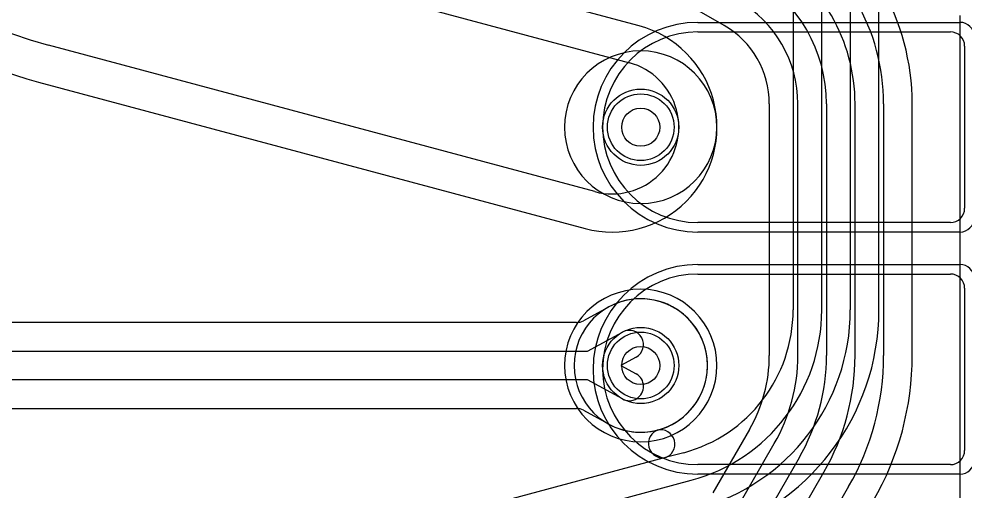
# Model space of a CAD drawing. Extents: x 0 to 20.5, y -6 to 27.
# Drawn here: x 13.037 to 18.002, y 14.792 to 17.268 of the extents above; entities that cross this region are included whole.
import ezdxf

# ---------------------------------------------------------------- set-up
doc = ezdxf.new("R2010")
doc.units = 0
for name, color, linetype in [('Hole', 1, 'CONTINUOUS'), ('L1', 3, 'CONTINUOUS'), ('L2', 3, 'CONTINUOUS'), ('L3', 3, 'CONTINUOUS'), ('L4', 3, 'CONTINUOUS'), ('MetalMask-A', 176, 'CONTINUOUS'), ('Resist-A', 2, 'CONTINUOUS'), ('Resist-B', 2, 'CONTINUOUS')]:
    doc.layers.add(name, color=color, linetype=linetype)

msp = doc.modelspace()

# ---------------------------------------------------------------- linework, layer by layer
at = {"layer": 'Hole'}
for centre in [(16.3, 16.7), (16.3, 15.45)]:
    msp.add_circle(centre, 0.1, dxfattribs=at)
at = {"layer": 'L1'}
for p, q in [((16.6, 17.2), (17.925, 17.2)), ((18, 17.125), (18, 16.275)), ((17.925, 16.2), (16.6, 16.2)), ((16.6, 15.93), (17.925, 15.93)), ((18, 15.855), (18, 15.005)), ((17.925, 14.93), (16.6, 14.93))]:
    msp.add_line(p, q, dxfattribs=at)
for centre in [(16.3, 16.7), (16.3, 15.45)]:
    msp.add_circle(centre, 0.2, dxfattribs=at)
for centre, radius, start, end in [((16.6, 16.7), 0.5, 90, -90), ((17.925, 17.125), 0.075, 0, 90), ((17.925, 16.275), 0.075, -90, 0), ((16.6, 15.43), 0.5, 90, -90), ((17.925, 15.855), 0.075, 0, 90), ((17.925, 15.005), 0.075, -90, 0)]:
    msp.add_arc(centre, radius, start, end, dxfattribs=at)
at = {"layer": 'L2'}
for p, q in [((17.09995, 21.04532), (17.09995, 15.74136)), ((17.24999, 15.74136), (17.24999, 21.04532)), ((17.39999, 21.04532), (17.39999, 15.74136)), ((17.55003, 15.74136), (17.55003, 17.91264)), ((16.13109, 15.7566), (15.99921, 15.68428)), ((15.96315, 15.67504), (5, 15.67504)), ((16.0208, 15.525), (16.20383, 15.62536)), ((10.52, 15.525), (16.0208, 15.525)), ((16.27595, 15.49384), (16.196, 15.45)), ((16.196, 15.45), (16.27595, 15.40616)), ((16.0208, 15.375), (10.52, 15.375)), ((16.20383, 15.27464), (16.0208, 15.375)), ((5, 15.22496), (15.96316, 15.22496)), ((15.99921, 15.21572), (16.13109, 15.1434)), ((16.42372, 14.96553), (14.31856, 14.40145)), ((16.52556, 14.99281), (16.43488, 14.96851)), ((14.3574, 14.25652), (16.5644, 14.84788))]:
    msp.add_line(p, q, dxfattribs=at)
msp.add_circle((16.3, 15.45), 0.2, dxfattribs=at)
for centre, radius, start, end in [((16.3, 16.7), 0.40004, 90, -90), ((16.3, 16.7), 0.40004, -90, 90), ((16.30001, 15.45001), 0.35004, -74.2374, 118.51993), ((16.09564, 15.82269), 0.07501, -61.79135, -61.10788), ((16.09658, 15.8232), 0.07501, -61.92482, -61.6206), ((16.09708, 15.82347), 0.07501, -62.05468, -61.4871), ((16.32499, 15.74136), 0.77496, -75.00024, 0), ((16.32499, 15.74136), 0.925, -75.00001, 0), ((16.32499, 15.74136), 1.075, -75.00002, 0), ((16.32499, 15.74136), 1.22504, -75.00019, 0), ((15.96315, 15.75004), 0.075, -90, -61.2615), ((16.23989, 15.5596), 0.075, -61.2615, 118.73724), ((16.23989, 15.3404), 0.075, -118.7385, 61.26276), ((15.96316, 15.14999), 0.07497, 61.25718, 90), ((16.0963, 15.07699), 0.07497, 61.11019, 62.35145), ((16.09724, 15.07648), 0.07497, 61.51031, 61.92751), ((16.09839, 15.07587), 0.07497, 61.12057, 62.50523), ((16.3, 15.45004), 0.35006, -118.19611, -75.79544), ((16.41547, 15.04095), 0.075, 105.75966, -75.00018), ((16.40432, 15.03798), 0.075, -75.00953, 104.21783)]:
    msp.add_arc(centre, radius, start, end, dxfattribs=at)
at = {"layer": 'L3'}
for centre, start, end in [((16.3, 16.7), 90, -90), ((16.3, 16.7), -90, 90), ((16.3, 15.45), 90, -90), ((16.3, 15.45), -90, 90)]:
    msp.add_arc(centre, 0.40004, start, end, dxfattribs=at)
at = {"layer": 'L4'}
for p, q in [((13.69573, 18.99012), (16.7366, 17.23446)), ((16.29236, 17.2313), (13.42473, 17.99967)), ((13.37296, 17.80645), (16.24059, 17.03807)), ((17.97495, 17.2858), (17.97495, 14.60566)), ((16.05941, 16.36193), (13.19179, 17.1303)), ((13.14001, 16.93708), (16.00764, 16.1687)), ((16.97496, 16.82263), (16.97496, 15.50277)), ((17.125, 15.50277), (17.125, 16.82263)), ((17.275, 16.82263), (17.275, 15.50277)), ((17.425, 15.50271), (17.425, 16.82264)), ((17.575, 16.82264), (17.575, 15.50271)), ((17.72504, 15.50271), (17.72504, 16.82264)), ((16.87113, 15.11529), (16.67928, 14.783)), ((16.80922, 14.70798), (17.00107, 15.04027)), ((17.13097, 14.96527), (16.93912, 14.63298)), ((17.06902, 14.5579), (17.26088, 14.8902)), ((17.39078, 14.8152), (17.19893, 14.4829))]:
    msp.add_line(p, q, dxfattribs=at)
for centre in [(16.3, 16.7), (16.3, 15.45)]:
    msp.add_circle(centre, 0.2, dxfattribs=at)
for centre, radius, start, end in [((13.8, 19.40023), 2.35, 180, -104.99962), ((13.79999, 19.40027), 2.55007, -150.06879, -104.99935), ((16.5, 16.82261), 1.22504, 0.0014, 60.00259), ((16.5, 16.82263), 1.075, 0.00053, 60.00013), ((16.5, 16.82263), 0.925, 0.00062, 59.99989), ((16.5, 16.82263), 0.775, 0, 60.00001), ((16.5, 16.82263), 0.625, 0, 60.00019), ((16.15001, 16.7), 0.55004, -105.00087, 75.00115), ((16.69966, 17.16919), 0.075, 60.00971, 60.49201), ((16.70063, 17.16864), 0.075, 59.89314, 60.86155), ((16.49999, 16.82263), 0.47497, 0, 59.89213), ((16.15, 16.7), 0.35, -105.0007, 75.00017), ((16.3, 15.45), 0.35004, 90, -90), ((16.3, 15.45), 0.35004, -90, 90), ((16.2, 15.50278), 0.77496, -30.00083, -0.00074), ((16.2, 15.50278), 0.925, -30.00065, -0.00062), ((16.2, 15.50278), 1.075, -30.00066, -0.00053), ((16.2, 15.50271), 1.225, -30.00043, 0), ((16.2, 15.50271), 1.375, -30.00046, 0), ((16.2, 15.5027), 1.52504, -30.00006, 0.00038)]:
    msp.add_arc(centre, radius, start, end, dxfattribs=at)
at = {"layer": 'MetalMask-A'}
for p, q in [((16.6, 17.2), (17.925, 17.2)), ((18, 17.125), (18, 16.275)), ((17.925, 16.2), (16.6, 16.2)), ((16.6, 15.93), (17.925, 15.93)), ((18, 15.855), (18, 15.005)), ((17.925, 14.93), (16.6, 14.93))]:
    msp.add_line(p, q, dxfattribs=at)
for centre, radius, start, end in [((16.6, 16.7), 0.5, 90, -90), ((17.925, 17.125), 0.075, 0, 90), ((17.925, 16.275), 0.075, -90, 0), ((16.6, 15.43), 0.5, 90, -90), ((17.925, 15.855), 0.075, 0, 90), ((17.925, 15.005), 0.075, -90, 0)]:
    msp.add_arc(centre, radius, start, end, dxfattribs=at)
at = {"layer": 'Resist-A'}
for p, q in [((16.6, 17.25), (17.975, 17.25)), ((17.975, 16.15), (16.6, 16.15)), ((16.6, 15.98), (17.975, 15.98)), ((17.975, 14.88), (16.6, 14.88))]:
    msp.add_line(p, q, dxfattribs=at)
for centre in [(16.3, 16.7), (16.3, 15.45)]:
    msp.add_circle(centre, 0.175, dxfattribs=at)
for centre, radius, start, end in [((16.6, 16.7), 0.55, 90, -90), ((17.975, 17.175), 0.075, 0, 90), ((17.975, 16.225), 0.075, -90, 0), ((16.6, 15.43), 0.55, 90, -90), ((17.975, 15.905), 0.075, 0, 90), ((17.975, 14.955), 0.075, -90, 0)]:
    msp.add_arc(centre, radius, start, end, dxfattribs=at)
at = {"layer": 'Resist-B'}
for centre in [(16.3, 16.7), (16.3, 15.45)]:
    msp.add_circle(centre, 0.175, dxfattribs=at)

doc.saveas('drawing.dxf')
